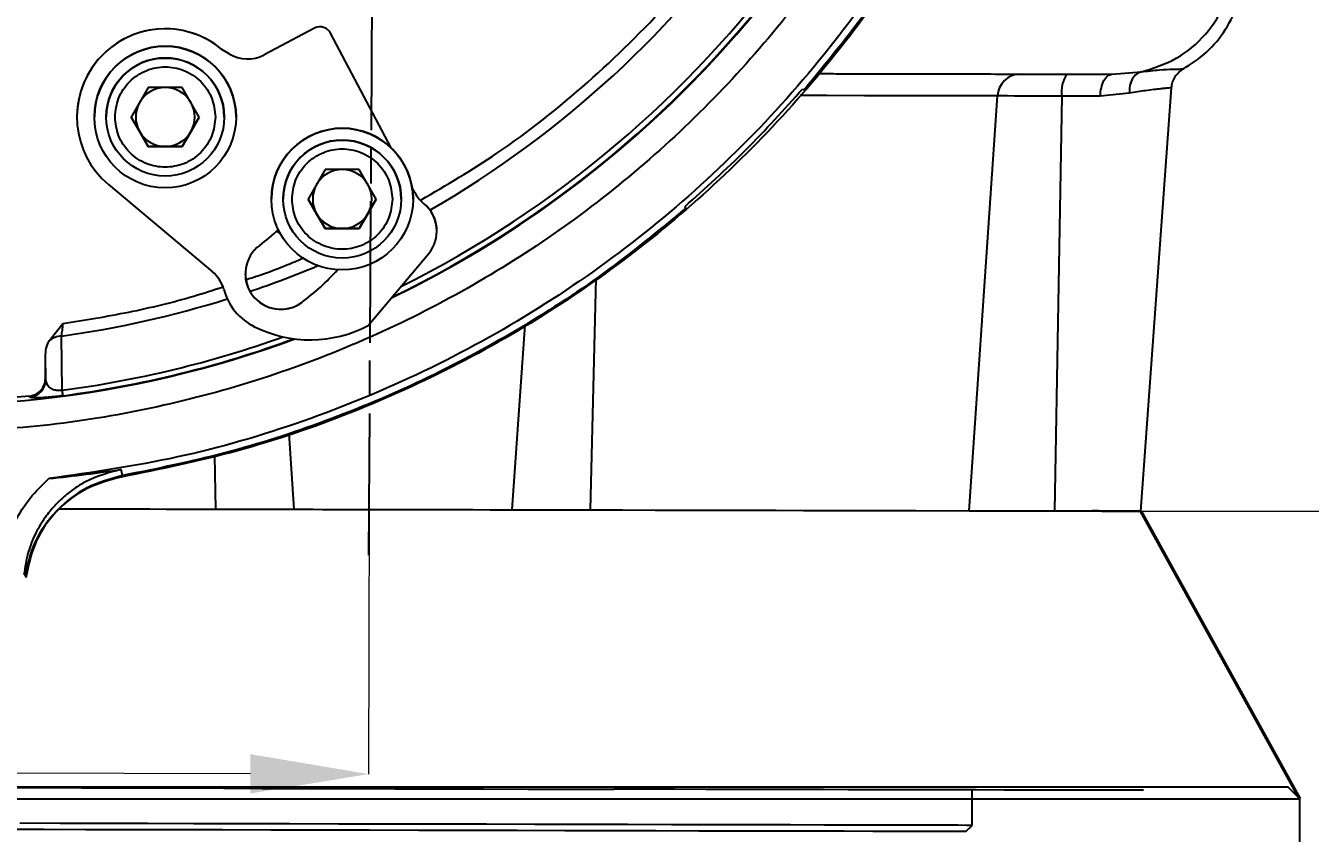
# Model space of a CAD drawing. Header units: millimetres. Extents: x 2136 to 4572, y 748 to 2471.
# Drawn here: x 2956.3 to 3065.1, y 2083.5 to 2151.9 of the extents above; entities that cross this region are included whole.
import ezdxf

# ---------------------------------------------------------------- set-up
doc = ezdxf.new("R2010")
doc.units = ezdxf.units.MM
doc.linetypes.add('AM_ISO08W050', pattern=[18, 12, -1.5, 3, -1.5])
for name, color, linetype, lineweight in [('AM_5', 3, 'Continuous', 25), ('AM_7', 4, 'AM_ISO08W050', 25), ('粗实线', 7, 'Continuous', 40)]:
    doc.layers.add(name, color=color, linetype=linetype, lineweight=lineweight)
doc.styles.add('SLDTEXTSTYLE1', font='txt.shx', dxfattribs={"width": 0.7, "bigfont": 'gbcbig.shx'})
doc.dimstyles.new('SLDDIMSTYLE12$0', dxfattribs={"dimtxt": 12, "dimasz": 10, "dimexe": 0, "dimexo": 0.0625, "dimgap": 0.875, "dimtad": 1, "dimdec": 1, "dimlfac": 1.8, "dimrnd": 1e-09, "dimzin": 12, "dimdsep": 46, "dimtxsty": 'SLDTEXTSTYLE1', "dimcen": 0.09, "dimdle": 8.16, "dimclrd": 3, "dimclre": 3, "dimadec": 0, "dimazin": 3, "dimtfac": 1, "dimtdec": 1, "dimtofl": 0, "dimtmove": 0, "dimatfit": 3, "dimfxl": 0, "dimfrac": 2, "dimtolj": 1, "dimlwd": 5, "dimlwe": 5, "dimarcsym": 0})

# ---------------------------------------------------------------- blocks, each defined once
blk = doc.blocks.new('*D56')
at = {"layer": 'AM_5', "color": 3, "lineweight": 5, "transparency": 16777216}
blk.add_line((3003.73, 2409.51), (3187.63, 2409.51), dxfattribs=at)
at = {"layer": 'AM_5', "color": 3, "linetype": 'Continuous', "lineweight": 5, "transparency": 16777216}
for p, q in [((3187.63, 2399.51), (3187.63, 2120.77)), ((3050.8, 2110.77), (3187.63, 2110.77))]:
    blk.add_line(p, q, dxfattribs=at)
at = {"layer": 'AM_5', "color": 3, "transparency": 16777216}
for points in [[(3185.96, 2399.51), (3189.29, 2399.51), (3187.63, 2409.51)], [(3185.96, 2120.77), (3189.29, 2120.77), (3187.63, 2110.77)]]:
    blk.add_solid(points, dxfattribs=at)
at = {"layer": 'Defpoints', "color": 0, "transparency": 16777216}
for p in [(3003.67, 2409.51), (3050.74, 2110.77), (3187.63, 2110.77)]:
    blk.add_point(p, dxfattribs=at)
at = {"layer": 'AM_5', "color": 0, "transparency": 16777216, "insert": (3180.75, 2260.14), "char_height": 12, "attachment_point": 5, "rotation": 90, "style": 'SLDTEXTSTYLE1'}
blk.add_mtext('\\A1;350', dxfattribs=at)
blk = doc.blocks.new('*D48')
at = {"layer": 'AM_5', "color": 3, "linetype": 'Continuous', "lineweight": 5, "transparency": 16777216}
for p, q in [((2826.24, 2111.19), (2826.19, 2088.83)), ((2975.32, 2088.51), (2836.19, 2088.81))]:
    blk.add_line(p, q, dxfattribs=at)
at = {"layer": 'AM_5', "color": 3, "lineweight": 5, "transparency": 16777216}
blk.add_line((2985.36, 2110.85), (2985.32, 2088.49), dxfattribs=at)
at = {"layer": 'AM_5', "color": 3, "transparency": 16777216}
for points in [[(2836.2, 2090.48), (2836.19, 2087.14), (2826.19, 2088.83)], [(2975.32, 2090.18), (2975.31, 2086.85), (2985.32, 2088.49)]]:
    blk.add_solid(points, dxfattribs=at)
at = {"layer": 'Defpoints', "color": 0, "transparency": 16777216}
for p in [(2826.24, 2111.25), (2985.36, 2110.91), (2826.19, 2088.83)]:
    blk.add_point(p, dxfattribs=at)
at = {"layer": 'AM_5', "color": 0, "transparency": 16777216, "insert": (2905.55, 2095.54), "char_height": 12, "attachment_point": 5, "rotation": 359.8775, "style": 'SLDTEXTSTYLE1'}
blk.add_mtext('\\A1;160', dxfattribs=at)

msp = doc.modelspace()

# ---------------------------------------------------------------- linework, layer by layer
at = {"color": 7, "linetype": 'Continuous', "lineweight": 25}
for p, q in [((2980.749, 2151.676), (2976.47, 2149.417)), ((2980.749, 2151.676), (2976.47, 2149.417)), ((2980.749, 2151.676), (2980.749, 2151.676)), ((2987.228, 2141.543), (2982.101, 2151.258)), ((2982.101, 2151.258), (2982.101, 2151.258)), ((2987.228, 2141.543), (2982.101, 2151.258)), ((2973.504, 2149.511), (2972.904, 2149.878)), ((2972.904, 2149.878), (2972.904, 2149.878)), ((2973.504, 2149.511), (2972.904, 2149.878)), ((2973.504, 2149.511), (2973.504, 2149.511)), ((2976.47, 2149.417), (2976.47, 2149.417)), ((3048.288, 2147.776), (3050.756, 2147.98)), ((2966.656, 2146.653), (2965.213, 2144.153)), ((2969.543, 2146.653), (2966.656, 2146.653)), ((2970.986, 2144.153), (2969.543, 2146.653)), ((3022.092, 2146.554), (3022.203, 2146.442)), ((3036.188, 2110.802), (3038.597, 2145.937)), ((3044.04, 2145.925), (3043.405, 2110.787)), ((3049.749, 2146.164), (3047.287, 2145.918)), ((3050.74, 2110.771), (3053.324, 2146.629)), ((2960.625, 2144.161), (2960.625, 2144.161)), ((2962.099, 2144.159), (2962.099, 2144.159)), ((2963.099, 2144.158), (2963.099, 2144.158)), ((2965.213, 2144.153), (2966.656, 2141.653)), ((2965.934, 2142.903), (2965.213, 2144.153)), ((2969.543, 2141.653), (2970.986, 2144.153)), ((2970.986, 2144.153), (2970.264, 2142.903)), ((2973.099, 2144.147), (2973.099, 2144.147)), ((2974.099, 2144.146), (2974.099, 2144.146)), ((2966.656, 2141.653), (2965.934, 2142.903)), ((2970.264, 2142.903), (2969.543, 2141.653)), ((2966.656, 2141.653), (2969.543, 2141.653)), ((2966.656, 2141.653), (2966.656, 2141.653)), ((2968.099, 2141.653), (2966.656, 2141.653)), ((2969.543, 2141.653), (2968.099, 2141.653)), ((2969.543, 2141.653), (2969.543, 2141.653)), ((2981.644, 2139.701), (2980.201, 2137.201)), ((2984.531, 2139.701), (2981.644, 2139.701)), ((2985.974, 2137.201), (2984.531, 2139.701)), ((2963.295, 2138.427), (2972.097, 2131.042)), ((2989.225, 2137.761), (2989.009, 2138.169)), ((2989.225, 2137.761), (2989.009, 2138.169)), ((2977.088, 2137.207), (2977.088, 2137.207)), ((2978.088, 2137.206), (2978.088, 2137.206)), ((2980.201, 2137.201), (2981.644, 2134.701)), ((2980.923, 2135.951), (2980.201, 2137.201)), ((2984.531, 2134.701), (2985.974, 2137.201)), ((2985.974, 2137.201), (2985.253, 2135.951)), ((2988.088, 2137.195), (2988.088, 2137.195)), ((2989.088, 2137.194), (2989.088, 2137.194)), ((2989.225, 2137.761), (2989.225, 2137.761)), ((2990.028, 2136.797), (2989.949, 2136.863)), ((2989.949, 2136.863), (2989.949, 2136.863)), ((2990.028, 2136.797), (2989.949, 2136.863)), ((2981.644, 2134.701), (2980.923, 2135.951)), ((2985.253, 2135.951), (2984.531, 2134.701)), ((2990.028, 2136.797), (2990.028, 2136.797)), ((3012.208, 2136.447), (3012.097, 2136.559)), ((2981.644, 2134.701), (2984.531, 2134.701)), ((2981.644, 2134.701), (2981.644, 2134.701)), ((2983.088, 2134.701), (2981.644, 2134.701)), ((2984.531, 2134.701), (2983.088, 2134.701)), ((2984.531, 2134.701), (2984.531, 2134.701)), ((2977.516, 2134.479), (2977.813, 2134.341)), ((2991.099, 2134.496), (2991.099, 2134.496)), ((2985.297, 2126.492), (2990.397, 2132.571)), ((3004.561, 2130.471), (3004.089, 2110.871)), ((2979.661, 2128.45), (2979.661, 2128.45)), ((2958.255, 2125.187), (2959.428, 2126.652)), ((2997.49, 2110.885), (2998.591, 2126.563)), ((2959.383, 2121.005), (2959.301, 2125.592)), ((2957.987, 2121.915), (2957.954, 2123.879)), ((2957.954, 2122.009), (2957.954, 2123.879)), ((2956.606, 2120.516), (2954.162, 2120.303)), ((2956.638, 2120.425), (2956.606, 2120.516)), ((2978.566, 2117.347), (2978.99, 2110.924)), ((2972.391, 2110.938), (2972.302, 2115.448)), ((2964.482, 2113.777), (2964.363, 2114.294)), ((3031.67, 2110.812), (3042.42, 2110.789)), ((3046.807, 2110.78), (3046.807, 2110.78)), ((3047.851, 2110.777), (3047.851, 2110.777)), ((2908.191, 2087.408), (3063.191, 2087.408)), ((2971.393, 2087.287), (2967.798, 2087.295)), ((3036.44, 2084.148), (3036.447, 2087.148)), ((3064.191, 2086.408), (3063.191, 2087.408)), ((2907.191, 2086.408), (3041.199, 2086.408)), ((3041.199, 2086.408), (3064.191, 2086.408)), ((3064.191, 2058.408), (3064.191, 2086.408)), ((3035.939, 2083.649), (3036.44, 2084.148))]:
    msp.add_line(p, q, dxfattribs=at)
at = {"color": 7, "linetype": 'Continuous', "lineweight": 25, "flags": 128}
for points in [[(3038.597, 2145.937), (3037.009, 2145.94), (3035.072, 2145.944), (3032.799, 2145.949), (3030.207, 2145.954), (3027.314, 2145.961), (3024.141, 2145.967), (3021.888, 2145.972)], [(3044.04, 2145.925), (3043.118, 2145.927), (3042.24, 2145.929), (3041.419, 2145.931), (3040.668, 2145.932), (3040.001, 2145.934), (3039.427, 2145.935), (3038.956, 2145.936), (3038.597, 2145.937)], [(3047.287, 2145.918), (3046.904, 2145.919), (3046.513, 2145.92), (3046.115, 2145.921), (3045.711, 2145.921), (3045.3, 2145.922), (3044.885, 2145.923), (3044.464, 2145.924), (3044.04, 2145.925)], [(2957.987, 2121.915), (2957.968, 2121.968), (2957.954, 2122.009)], [(2959.444, 2120.544), (2959.442, 2120.558), (2959.438, 2120.585), (2959.433, 2120.625), (2959.426, 2120.678), (2959.417, 2120.743), (2959.407, 2120.82), (2959.396, 2120.908), (2959.383, 2121.005)], [(2959.094, 2110.967), (2960.283, 2110.964), (2961.924, 2110.961), (2963.607, 2110.957), (2965.258, 2110.954), (2966.803, 2110.95), (2968.176, 2110.947)], [(2968.176, 2110.947), (2968.917, 2110.946), (2969.721, 2110.944), (2970.578, 2110.942), (2971.474, 2110.94), (2972.398, 2110.938), (2973.336, 2110.936), (2974.277, 2110.934), (2975.206, 2110.932)], [(2975.206, 2110.932), (2975.976, 2110.931), (2976.748, 2110.929), (2977.522, 2110.927), (2978.298, 2110.926), (2979.076, 2110.924), (2979.855, 2110.922), (2980.636, 2110.921), (2981.417, 2110.919)], [(2981.417, 2110.919), (2982.955, 2110.916), (2984.727, 2110.912), (2986.655, 2110.908), (2988.654, 2110.904), (2990.634, 2110.899), (2992.508, 2110.895), (2994.192, 2110.892), (2995.612, 2110.889), (2996.704, 2110.886), (2997.42, 2110.885)], [(2997.42, 2110.885), (2997.815, 2110.884), (2998.353, 2110.883), (2999.026, 2110.881), (2999.825, 2110.88), (3000.735, 2110.878), (3001.745, 2110.876), (3002.837, 2110.873), (3003.994, 2110.871)], [(3003.994, 2110.871), (3006.83, 2110.865), (3009.601, 2110.859), (3012.297, 2110.853), (3014.909, 2110.848), (3017.429, 2110.842), (3019.846, 2110.837), (3022.154, 2110.832), (3024.343, 2110.827)], [(3024.343, 2110.827), (3025.094, 2110.826), (3025.911, 2110.824), (3026.784, 2110.822), (3027.705, 2110.82), (3028.664, 2110.818), (3029.651, 2110.816), (3030.657, 2110.814), (3031.67, 2110.812)], [(3042.42, 2110.789), (3044.097, 2110.785), (3045.71, 2110.782), (3047.185, 2110.779), (3048.458, 2110.776), (3049.473, 2110.774), (3050.184, 2110.772), (3050.561, 2110.771), (3050.585, 2110.771), (3050.258, 2110.772), (3049.592, 2110.774), (3048.617, 2110.776)], [(3048.617, 2110.776), (3048.037, 2110.777), (3047.548, 2110.778), (3047.157, 2110.779), (3046.869, 2110.779), (3046.688, 2110.78), (3046.617, 2110.78), (3046.657, 2110.78), (3046.807, 2110.78)], [(3046.807, 2110.78), (3046.973, 2110.779), (3047.129, 2110.779), (3047.275, 2110.779), (3047.41, 2110.778), (3047.536, 2110.778), (3047.651, 2110.778), (3047.756, 2110.778), (3047.851, 2110.777)], [(3047.851, 2110.777), (3049.134, 2110.775), (3050.066, 2110.773), (3050.607, 2110.771), (3050.74, 2110.771)], [(2967.798, 2087.295), (2967.416, 2087.296), (2966.655, 2087.297), (2965.561, 2087.3), (2964.199, 2087.302), (2962.651, 2087.306), (2961.01, 2087.309), (2959.373, 2087.313), (2957.839, 2087.316), (2956.5, 2087.319), (2955.435, 2087.321), (2954.709, 2087.323), (2954.365, 2087.323)], [(2976.304, 2087.276), (2975.63, 2087.278), (2974.966, 2087.279), (2974.317, 2087.281), (2973.686, 2087.282), (2973.075, 2087.283), (2972.487, 2087.285), (2971.926, 2087.286), (2971.393, 2087.287)], [(2976.304, 2087.276), (2980.042, 2087.269), (2983.804, 2087.26), (2987.577, 2087.252), (2991.346, 2087.244), (2995.095, 2087.236), (2998.81, 2087.228), (3002.477, 2087.221), (3006.079, 2087.213)], [(3025.95, 2087.17), (3023.857, 2087.175), (3021.567, 2087.18), (3019.119, 2087.185), (3016.557, 2087.19), (3013.925, 2087.196), (3011.271, 2087.202), (3008.64, 2087.207), (3006.079, 2087.213)], [(3050.944, 2087.117), (3050.873, 2087.117), (3050.461, 2087.118), (3049.689, 2087.12), (3048.578, 2087.122), (3047.155, 2087.125), (3045.455, 2087.129), (3043.52, 2087.133), (3041.398, 2087.137), (3039.141, 2087.142), (3036.805, 2087.147), (3034.448, 2087.152), (3032.128, 2087.157), (3029.902, 2087.162), (3027.826, 2087.166), (3025.95, 2087.17)], [(2954.532, 2083.823), (2957.856, 2083.816), (2961.387, 2083.808), (2965.098, 2083.801), (2968.962, 2083.792), (2972.953, 2083.784), (2977.04, 2083.775), (2981.196, 2083.766), (2985.389, 2083.757), (2989.589, 2083.748), (2993.767, 2083.739), (2997.893, 2083.73), (3001.935, 2083.722), (3005.866, 2083.713), (3009.658, 2083.705), (3013.281, 2083.698), (3016.712, 2083.69), (3019.924, 2083.683), (3022.895, 2083.677), (3025.603, 2083.671), (3028.03, 2083.666), (3030.156, 2083.662), (3031.968, 2083.658), (3033.451, 2083.655), (3034.596, 2083.652), (3035.394, 2083.65), (3035.839, 2083.65), (3035.939, 2083.649)], [(3036.44, 2084.148), (3036.372, 2084.148), (3035.978, 2084.149), (3035.236, 2084.151), (3034.152, 2084.153), (3032.734, 2084.156), (3030.991, 2084.16), (3028.935, 2084.164), (3026.581, 2084.169), (3023.946, 2084.175), (3021.048, 2084.181), (3017.906, 2084.188), (3014.545, 2084.195), (3010.986, 2084.202), (3007.254, 2084.21), (3003.377, 2084.219), (2999.381, 2084.227), (2995.295, 2084.236), (2991.146, 2084.245), (2986.964, 2084.254), (2982.779, 2084.263), (2978.619, 2084.272), (2974.514, 2084.28), (2970.493, 2084.289), (2966.583, 2084.297), (2962.813, 2084.305), (2959.209, 2084.313), (2955.795, 2084.32)]]:
    msp.add_lwpolyline(points, dxfattribs=at)
at = {"color": 7, "linetype": 'Continuous', "lineweight": 25}
for centre, radius in [((2968.099, 2144.153), 6), ((2968.099, 2144.153), 5), ((2983.088, 2137.201), 6), ((2983.088, 2137.201), 5)]:
    msp.add_circle(centre, radius, dxfattribs=at)
for centre, radius, start, end in [((2947.454, 2211.196), 91.48, 295.79271, 180), ((2947.454, 2211.196), 91.48, 180, 290.22656), ((2947.454, 2211.196), 91.441, 295.84596, 351.20762), ((2947.454, 2211.196), 90.976, 296.50811, 351.20762), ((2947.454, 2211.196), 86.42, 299.88973, 350.7957), ((2968.099, 2144.153), 7.474, 50, 230), ((2968.099, 2144.153), 7.474, 50, 179.93876), ((2981.216, 2150.791), 1, 27.82515, 117.82515), ((2981.216, 2150.791), 1, 27.82515, 117.82515), ((2968.099, 2144.153), 6, 359.93876, 179.87751), ((2968.099, 2144.153), 5, 359.99969, 179.93876), ((2975.069, 2152.07), 3, 238.5537, 297.82515), ((2975.069, 2152.07), 3, 238.5537, 297.82515), ((3040.538, 2145.85), 1.943, 91.26442, 177.45771), ((3046.382, 2146.334), 2.377, 142.39242, 189.89938), ((2968.099, 2144.153), 2.5, 89.99969, 149.99969), ((2968.099, 2144.153), 2.5, 29.99969, 89.99969), ((2968.099, 2144.153), 2.5, 149.99969, 209.99969), ((2968.099, 2144.153), 2.5, 329.99969, 29.99969), ((2968.099, 2144.153), 2.5, 209.99969, 269.99969), ((2968.099, 2144.153), 2.5, 269.99969, 329.99969), ((2983.088, 2137.201), 6, 359.93876, 179.87751), ((2983.088, 2137.201), 5, 359.99969, 179.93876), ((2983.088, 2137.201), 2.5, 89.99969, 149.99969), ((2983.088, 2137.201), 2.5, 29.99969, 89.99969), ((2983.088, 2137.201), 2.5, 149.99969, 209.99969), ((2983.088, 2137.201), 2.5, 329.99969, 29.99969), ((2991.878, 2139.161), 3, 207.82515, 230), ((2991.878, 2139.161), 3, 207.82515, 230), ((2983.088, 2137.201), 2.5, 209.99969, 269.99969), ((2983.088, 2137.201), 2.5, 269.99969, 329.99969), ((2988.099, 2134.499), 3, 320, 50), ((2988.099, 2134.499), 3, 359.93876, 50), ((2968.099, 2144.153), 13.5, 306.36279, 315.13033), ((2977.882, 2130.866), 3, 126.36279, 306.36279), ((2947.454, 2211.196), 86.42, 288.78105, 292.86186), ((2970.169, 2128.743), 3, 15.38287, 50), ((2977.882, 2130.866), 3, 179.93876, 306.36279), ((2968.099, 2144.153), 19.5, 306.36279, 318.43109), ((2968.099, 2144.153), 19.5, 306.36279, 318.43104), ((2977.882, 2130.866), 5, 195.38287, 243.70737), ((2947.454, 2211.196), 86.42, 277.87924, 287.43853), ((2980.375, 2135.861), 10.583, 243.58851, 297.71587), ((2959.385, 2123.822), 1.772, 92.70609, 129.6354), ((2947.454, 2211.196), 90.976, 277.53416, 289.67251), ((2947.454, 2211.196), 91.441, 277.53416, 290.18053), ((2956.486, 2121.917), 1.5, 275.78841, 359.91128)]:
    msp.add_arc(centre, radius, start, end, dxfattribs=at)
for points in [[(3041.195, 2211.196), (3041.108, 2208.129), (3040.934, 2201.994), (3039.53, 2192.879), (3037.305, 2183.941), (3034.198, 2175.266), (3030.259, 2166.936), (3025.522, 2159.033), (3020.033, 2151.633), (3013.845, 2144.805), (3007.018, 2138.618), (2999.617, 2133.129), (2991.714, 2128.392), (2983.385, 2124.453), (2974.709, 2121.345), (2965.771, 2119.12), (2956.657, 2117.717), (2950.522, 2117.543), (2947.454, 2117.456)], [(3045.128, 2200.407), (3044.604, 2196.755), (3043.556, 2189.452), (3040.436, 2178.809), (3036.228, 2168.566), (3030.873, 2158.865), (3024.468, 2149.826), (3017.087, 2141.564), (3008.825, 2134.183), (2999.786, 2127.778), (2990.085, 2122.423), (2979.842, 2118.215), (2969.199, 2115.095), (2961.895, 2114.047), (2958.244, 2113.523)], [(3044.925, 2193.865), (3044.239, 2190.57), (3042.866, 2183.982), (3039.545, 2174.43), (3035.342, 2165.246), (3030.206, 2156.543), (3024.217, 2148.406), (3017.429, 2140.922), (3009.915, 2134.166), (3001.753, 2128.212), (2993.028, 2123.114), (2983.827, 2118.949), (2974.261, 2115.669), (2967.666, 2114.325), (2964.369, 2113.652)], [(3044.874, 2194.169), (3044.286, 2191.255), (3043.111, 2185.427), (3040.358, 2176.933), (3036.91, 2168.704), (3032.71, 2160.833), (3027.865, 2153.332), (3024.091, 2148.739), (3022.203, 2146.442)], [(3050.756, 2147.98), (3051.782, 2148.298), (3053.833, 2148.932), (3056.31, 2151.079), (3058.089, 2153.844), (3058.443, 2155.986), (3058.619, 2157.057)], [(3047.287, 2145.918), (3047.31, 2146.166), (3047.356, 2146.662), (3047.591, 2147.272), (3047.912, 2147.695), (3048.163, 2147.749), (3048.288, 2147.776)], [(3012.097, 2136.559), (3013.852, 2138.135), (3017.363, 2141.288), (3020.516, 2144.798), (3022.092, 2146.554)], [(3012.208, 2136.447), (3009.912, 2134.56), (3005.319, 2130.786), (2997.818, 2125.941), (2989.947, 2121.74), (2981.718, 2118.293), (2973.224, 2115.54), (2967.396, 2114.365), (2964.482, 2113.777)], [(3036.188, 2110.802), (3036.515, 2110.802), (3037.169, 2110.8), (3038.87, 2110.796), (3040.959, 2110.792), (3042.589, 2110.789), (3043.405, 2110.787)]]:
    msp.add_open_spline(points, degree=3, dxfattribs=at)
for points, knots in [([(2989.738, 2137.124), (2991.917, 2138.398), (2996.901, 2141.312), (3003.966, 2146.966), (3010.93, 2153.798), (3017.049, 2161.408), (3022.273, 2169.657), (3026.5, 2178.451), (3029.778, 2187.659), (3031.053, 2194.034), (3031.69, 2197.222)], [0, 0, 0, 0, 0.0998488, 0.2284418, 0.3570349, 0.4856279, 0.6142209, 0.7428139, 0.871407, 1, 1, 1, 1]), ([(3054.291, 2148.199), (3054.984, 2148.649), (3056.387, 2149.56), (3057.973, 2151.536), (3059.082, 2153.797), (3059.315, 2155.431), (3059.43, 2156.233)], [0, 0, 0, 0, 0.2484535, 0.5031786, 0.7562396, 1, 1, 1, 1]), ([(2963.849, 2144.153), (2963.906, 2144.687), (2963.993, 2145.51), (2964.523, 2146.499), (2965.072, 2147.179), (2965.753, 2147.731), (2966.742, 2148.245), (2968.099, 2148.505), (2969.456, 2148.245), (2970.446, 2147.731), (2971.127, 2147.179), (2971.675, 2146.499), (2972.205, 2145.51), (2972.293, 2144.687), (2972.349, 2144.153)], [0, 0, 0, 0, 0.1197284, 0.1841803, 0.25, 0.3158197, 0.3802716, 0.5, 0.6197284, 0.6841803, 0.75, 0.8158197, 0.8802716, 1, 1, 1, 1]), ([(3023.462, 2147.829), (3023.73, 2147.829), (3024.593, 2147.827), (3026.001, 2147.824), (3027.687, 2147.82), (3029.32, 2147.817), (3030.903, 2147.813), (3033.336, 2147.808), (3036.341, 2147.802), (3039.567, 2147.795), (3042.148, 2147.789), (3044.353, 2147.785), (3046.115, 2147.781), (3047.443, 2147.778), (3048.026, 2147.777), (3048.288, 2147.776)], [0, 0, 0, 0, 0.0210906, 0.0677138, 0.114337, 0.1609602, 0.2075834, 0.2542066, 0.3834577, 0.5024197, 0.6110909, 0.7094695, 0.8246117, 0.9214568, 1, 1, 1, 1]), ([(3050.756, 2147.98), (3050.614, 2147.926), (3050.322, 2147.813), (3049.985, 2147.384), (3049.769, 2146.815), (3049.756, 2146.377), (3049.749, 2146.164)], [0, 0, 0, 0, 0.2428888, 0.5, 0.7571112, 1, 1, 1, 1]), ([(3050.756, 2147.98), (3051.294, 2148.044), (3052.345, 2148.168), (3053.494, 2148.204), (3054.149, 2148.224), (3054.419, 2148.229), (3054.341, 2148.227), (3054.341, 2148.227)], [0, 0, 0, 0, 0.2613439, 0.5116232, 0.7559295, 0.9994915, 1, 1, 1, 1]), ([(3053.324, 2146.626), (3053.347, 2146.787), (3053.394, 2147.114), (3053.615, 2147.565), (3053.929, 2147.957), (3054.206, 2148.138), (3054.342, 2148.227)], [0, 0, 0, 0, 0.2461448, 0.5, 0.7538552, 1, 1, 1, 1]), ([(3053.324, 2146.626), (3053.324, 2146.626), (3053.366, 2146.629), (3053.262, 2146.621), (3053.099, 2146.606), (3052.8, 2146.579), (3052.234, 2146.521), (3051.289, 2146.429), (3050.22, 2146.245), (3049.749, 2146.164)], [0, 0, 0, 0, 0.0002751, 0.1318815, 0.2590422, 0.3817617, 0.5000467, 0.7799577, 1, 1, 1, 1]), ([(2972.349, 2144.153), (2972.293, 2143.618), (2972.205, 2142.796), (2971.675, 2141.806), (2971.127, 2141.126), (2970.446, 2140.574), (2969.456, 2140.061), (2968.099, 2139.8), (2966.742, 2140.061), (2965.753, 2140.574), (2965.072, 2141.126), (2964.523, 2141.806), (2963.993, 2142.796), (2963.906, 2143.618), (2963.849, 2144.153)], [0, 0, 0, 0, 0.1197284, 0.1841803, 0.25, 0.3158197, 0.3802716, 0.5, 0.6197284, 0.6841803, 0.75, 0.8158197, 0.8802716, 1, 1, 1, 1]), ([(2978.838, 2137.201), (2978.894, 2137.735), (2978.982, 2138.558), (2979.512, 2139.547), (2980.06, 2140.227), (2980.741, 2140.779), (2981.731, 2141.293), (2983.088, 2141.553), (2984.445, 2141.293), (2985.434, 2140.779), (2986.115, 2140.227), (2986.664, 2139.547), (2987.194, 2138.558), (2987.281, 2137.735), (2987.338, 2137.201)], [0, 0, 0, 0, 0.1197284, 0.1841803, 0.25, 0.3158197, 0.3802716, 0.5, 0.6197284, 0.6841803, 0.75, 0.8158197, 0.8802716, 1, 1, 1, 1]), ([(2987.338, 2137.201), (2987.281, 2136.666), (2987.194, 2135.844), (2986.664, 2134.854), (2986.115, 2134.174), (2985.434, 2133.622), (2984.445, 2133.109), (2983.088, 2132.848), (2981.731, 2133.109), (2980.741, 2133.622), (2980.06, 2134.174), (2979.512, 2134.854), (2978.982, 2135.844), (2978.894, 2136.666), (2978.838, 2137.201)], [0, 0, 0, 0, 0.1197284, 0.1841803, 0.25, 0.3158197, 0.3802716, 0.5, 0.6197284, 0.6841803, 0.75, 0.8158197, 0.8802716, 1, 1, 1, 1]), ([(2974.943, 2130.384), (2975.275, 2130.487), (2976.948, 2131.005), (2978.563, 2131.688), (2979.857, 2132.235)], [0, 0, 0, 0, 0.1983661, 1, 1, 1, 1]), ([(2959.428, 2126.652), (2961.295, 2126.957), (2965.028, 2127.568), (2969.549, 2128.643), (2972.161, 2129.495), (2972.975, 2129.761)], [0, 0, 0, 0, 0.4077377, 0.8154754, 1, 1, 1, 1]), ([(2959.428, 2126.652), (2959.402, 2126.456), (2959.351, 2126.064), (2959.318, 2125.749), (2959.301, 2125.592)], [0, 0, 0, 0, 0.5024343, 1, 1, 1, 1]), ([(2957.954, 2123.879), (2957.966, 2124.107), (2957.988, 2124.56), (2958.166, 2124.978), (2958.255, 2125.187)], [0, 0, 0, 0, 0.5011048, 1, 1, 1, 1]), ([(2956.606, 2120.516), (2956.787, 2120.555), (2957.149, 2120.632), (2957.591, 2120.983), (2957.895, 2121.457), (2957.935, 2121.825), (2957.954, 2122.009)], [0, 0, 0, 0, 0.250514, 0.5000704, 0.7499904, 1, 1, 1, 1]), ([(2959.383, 2121.005), (2959.312, 2120.994), (2959.17, 2120.972), (2958.966, 2120.976), (2958.785, 2121.004), (2958.619, 2121.051), (2958.525, 2121.095), (2958.479, 2121.122), (2958.472, 2121.125), (2958.448, 2121.139), (2958.36, 2121.194), (2958.081, 2121.432), (2958.028, 2121.701), (2957.987, 2121.915)], [0, 0, 0, 0, 0.0588717, 0.1180761, 0.181704, 0.2512576, 0.3305098, 0.3308221, 0.3336234, 0.3417365, 0.3733216, 0.501634, 1, 1, 1, 1]), ([(2959.444, 2120.544), (2959.23, 2120.517), (2958.79, 2120.462), (2958.199, 2120.408), (2957.687, 2120.372), (2957.174, 2120.354), (2956.74, 2120.364), (2956.672, 2120.404), (2956.638, 2120.425)], [0, 0, 0, 0, 0.12058454, 0.24886799, 0.37277709, 0.50125809, 0.74082724, 1, 1, 1, 1]), ([(2964.363, 2114.294), (2963.329, 2114.019), (2961.936, 2113.648), (2960.402, 2112.693), (2959.521, 2112.015), (2958.683, 2111.199), (2957.857, 2110.181), (2957.074, 2108.87), (2956.412, 2107.24), (2956.227, 2106.017), (2956.131, 2105.376)], [0, 0, 0, 0, 0.2442896, 0.3290361, 0.4144899, 0.500125, 0.5979924, 0.7157703, 0.8510724, 1, 1, 1, 1]), ([(2958.244, 2113.523), (2959.312, 2113.643), (2961.458, 2113.884), (2963.392, 2114.157), (2964.363, 2114.294)], [0, 0, 0, 0, 0.4975573, 1, 1, 1, 1]), ([(2954.14, 2105.564), (2954.255, 2106.324), (2954.484, 2107.839), (2955.37, 2109.967), (2956.59, 2111.924), (2957.691, 2112.989), (2958.244, 2113.523)], [0, 0, 0, 0, 0.2507669, 0.5000113, 0.749245, 1, 1, 1, 1]), ([(2964.369, 2113.652), (2963.34, 2113.375), (2961.282, 2112.819), (2958.742, 2110.812), (2956.882, 2108.237), (2956.43, 2106.22), (2956.211, 2105.242)], [0, 0, 0, 0, 0.2537692, 0.5075384, 0.7613077, 1, 1, 1, 1]), ([(2964.482, 2113.777), (2963.45, 2113.496), (2961.388, 2112.934), (2958.844, 2110.916), (2956.962, 2108.266), (2956.508, 2106.174), (2956.28, 2105.126)], [0, 0, 0, 0, 0.2500466, 0.4994486, 0.7493959, 1, 1, 1, 1])]:
    msp.add_open_spline(points, degree=3, knots=knots, dxfattribs=at)
at = {"layer": 'AM_7'}
msp.add_line((2985.34, 2107.035), (2987.185, 2409.547), dxfattribs=at)
at = {"layer": '粗实线', "linetype": 'ByBlock'}
msp.add_line((3050.74, 2110.771), (3064.191, 2086.408), dxfattribs=at)

# ---------------------------------------------------------------- dimensions: what is measured, and where the dimension line sits
at = {"layer": 'AM_5'}
dim = msp.add_linear_dim(base=(3187.628, 2110.771), p1=(3003.672, 2409.512), p2=(3050.74, 2110.771), angle=90, text='350', dimstyle='SLDDIMSTYLE12$0', override={"dimlfac": 1, "dimpost": ''}, dxfattribs=at)
dim.commit()
dim.dimension.update_dxf_attribs({"geometry": '*D56', "text_midpoint": (3180.753, 2260.142)})
dim = msp.add_linear_dim(base=(2826.192, 2088.832), p1=(2985.364, 2110.911), p2=(2826.24, 2111.251), angle=179.87749, text='160', dimstyle='SLDDIMSTYLE12$0', override={"dimlfac": 1}, dxfattribs=at)
dim.commit()
dim.dimension.update_dxf_attribs({"geometry": '*D48', "text_midpoint": (2905.537, 2088.663), "dimtype": 160})

doc.saveas('drawing.dxf')
